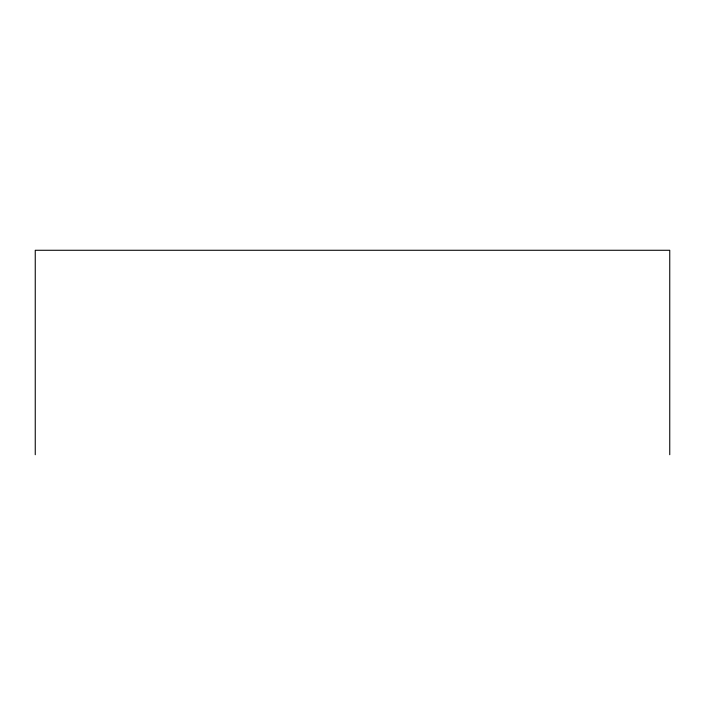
<?xml version="1.0" encoding="UTF-8"?>
<svg xmlns="http://www.w3.org/2000/svg" width="705" height="705" viewBox="0 0 705 705"><rect width="100%" height="100%" fill="white"/><g stroke="black" fill="none" stroke-linecap="round" stroke-linejoin="round"><path stroke-width="1.06" d="M669.75 454.725L669.75 250.275L35.25 250.275L35.25 454.725"/></g></svg>
